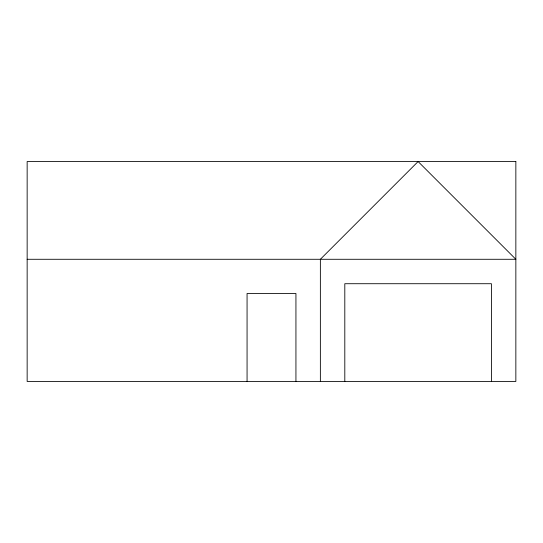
<?xml version="1.0" encoding="UTF-8"?>
<svg xmlns="http://www.w3.org/2000/svg" width="543" height="543" viewBox="0 0 543 543"><rect width="100%" height="100%" fill="white"/><g stroke="black" fill="none" stroke-linecap="round" stroke-linejoin="round"><path stroke-width="0.81" d="M27.15 259.282L515.85 259.282L418.11 161.542L320.37 259.282L320.37 381.457M491.415 381.457L491.415 283.717L344.805 283.717L344.805 381.457M295.935 381.457L295.935 293.491L247.065 293.491L247.065 381.457M515.85 161.542L27.15 161.542L27.15 381.457L515.85 381.457L515.85 161.542"/></g></svg>
